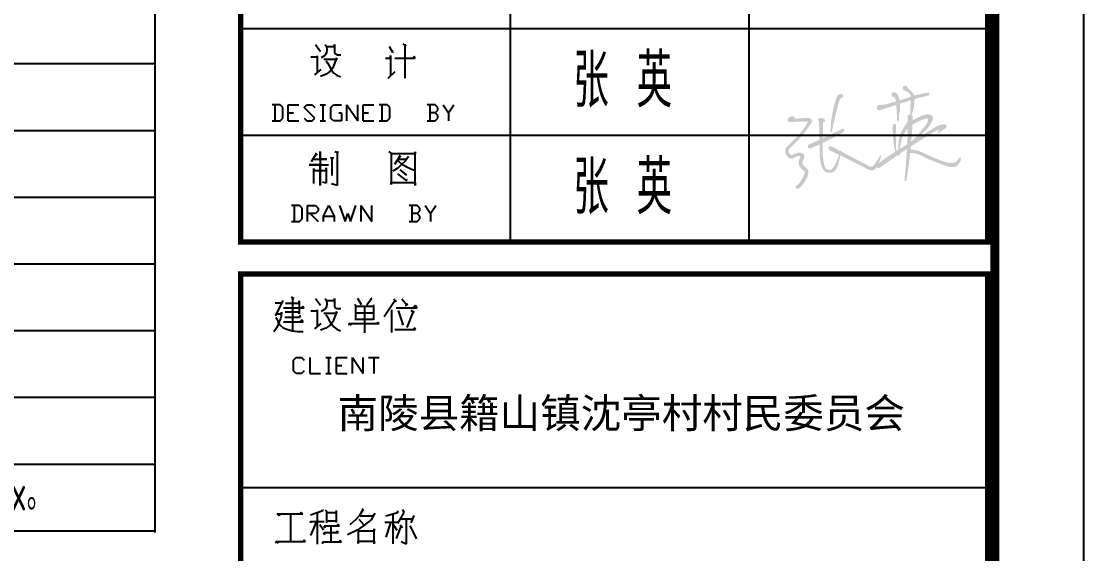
# Model space of a CAD drawing. Extents: x 12152 to 491505, y 111028 to 412681.
# Drawn here: x 74898 to 86846, y 341833 to 347818 of the extents above; entities that cross this region are included whole.
import ezdxf

# ---------------------------------------------------------------- set-up
doc = ezdxf.new("R2010")
doc.units = 0
doc.header["$LTSCALE"] = 1000
doc.header["$MEASUREMENT"] = 0
for name, color, linetype in [('E-说明格栅', 9, 'Continuous'), ('EQUIP-照明', 3, 'Continuous'), ('PUB_TITLE', 4, 'Continuous'), ('TEL_TITLE', 7, 'Continuous')]:
    doc.layers.add(name, color=color, linetype=linetype)
doc.styles.add('TSSD_DIMENSION', font='Tssdeng.shx', dxfattribs={"width": 0.7, "bigfont": 'hztxt.shx'})
doc.styles.add('TSSD_REIN', font='pdatxt.shx', dxfattribs={"width": 0.7, "bigfont": 'tssdchn.shx'})
doc.styles.add('图签2', font='', dxfattribs={"height": 1000})
doc.styles.get('图签2').set_extended_font_data('SimSun')

# ---------------------------------------------------------------- blocks, each defined once
blk = doc.blocks.new('A$C79205BDE')
h = blk.add_hatch(color=256)
h.dxf.hatch_style = 1
h.paths.add_polyline_path([(6436.6, 13363.2, 0.113588), (6511.8, 13479.3, 0.167022), (6506.8, 13501.5, 0.174901), (6487.1, 13517.1, 0.16473), (6439, 13517.1, 0.047316), (6320.6, 13463.9, 0.004067), (6321.1, 13500.1, 0.206229), (6317.7, 13506, 0.016395), (6314.4, 13508.3, 0.034058), (6307.8, 13511.8, 0.100653), (6310.2, 13514.6, 0.073022), (6334.1, 13595.6, -0.003545), (6337.3, 13642, 0.028103), (6340.2, 13663.6, 0.000133), (6356, 13668.8, -0.005539), (6465.9, 13695.4, 0.228999), (6478.1, 13705.2, 0.250698), (6477.4, 13719.4, 0.188219), (6468.5, 13723.5, 0.056554), (6454.3, 13722.2, -0.00275), (6425.5, 13716.3, 0.018128), (6337.3, 13695.4, 0.100593), (6316.7, 13727.7, -0.00367), (6298.5, 13745.4, 0.032774), (6278.7, 13762.3, -0.19644), (6270.7, 13775.6, 0.20821), (6266, 13783.1, 0.154972), (6251.1, 13787.5, 0.438474), (6228.8, 13772.1, 0.150845), (6231.7, 13754, 0.140472), (6237, 13748.1, 0.043204), (6252.8, 13740.1, -0.036758), (6268.3, 13732.5, -0.111805), (6298.6, 13704.2, -0.097582), (6304.1, 13685, -0.005806), (6250.9, 13668.2, -0.009292), (6199.3, 13650.9, 0.007872), (6197.5, 13660.5, 0.113305), (6172.4, 13715.6, 0.153704), (6156.9, 13725.7, 0.046171), (6141.8, 13726.6, 0.185705), (6128.9, 13719.7, 0.324126), (6128.5, 13688.4, 0.207413), (6136.7, 13683.4, -0.010745), (6149.5, 13681.3, -0.1001), (6163.9, 13651.8, -0.001334), (6165, 13640.6, -0.005461), (6134.2, 13632.1, 0.009729), (6078.7, 13616.3, -0.057775), (6039.9, 13609.8, 0.009638), (6023.2, 13608.4, 0.036243), (6012.2, 13607.3, -0.024832), (6004.3, 13606.1, 0.353601), (5985.1, 13586.6, 0.185926), (5991.4, 13565, 0.099528), (5995.8, 13561.1, 0.07116), (6002.9, 13558.3, 0.120925), (6014.4, 13558.3, 0.046601), (6049.4, 13570.5, 0.000993), (6167.8, 13608.1, -0.01624), (6173.9, 13471.6, 0.133031), (6177.9, 13457.4, 0.382828), (6185.1, 13455.2, 0.163063), (6188.8, 13458.6, 0.102311), (6194.2, 13476.9, 0.0417), (6194.2, 13496.8, 0.003163), (6195, 13530.5, -0.138604), (6198.5, 13542.2, 0.127909), (6202.3, 13553.8, 0.012781), (6203.7, 13596.2, 0.018686), (6203, 13619.3, 0.000838), (6302.8, 13651.5, 0.004874), (6298.7, 13535.3, -0.054423), (6296.1, 13515.6, 0.060121), (6282.9, 13516.7, 0.340213), (6277.1, 13511.9, 0.07413), (6275.5, 13490.2, -0.049295), (6274.7, 13458.2, -0.10113), (6271.5, 13448.7, -0.029384), (6252.2, 13419.6, 0.059724), (6199.7, 13316.2, 0.022408), (6188.9, 13248.2, 0.04364), (6187.3, 13187.6, 0.002829), (6172.1, 13178.5, -0.10563), (6168.2, 13188.7, -0.054284), (6165.3, 13211.6, 0.010472), (6164, 13284, -0.027719), (6166.2, 13410.5, 0.125177), (6164.2, 13422, 0.24629), (6154.1, 13429.9, 0.426214), (6134.7, 13415.3, 0.042091), (6150.7, 13200.7, 0.069225), (6159.8, 13170.8, 0.027088), (6020.6, 13073.4, 0.002937), (6000.5, 13057.5, 0.013605), (6008.8, 13075.2, 0.05391), (6019.8, 13104.2, 0.028282), (6023, 13120.1, 0.079456), (6022.8, 13137.7, 0.384342), (6020.6, 13138.4, 0.132058), (6014, 13130.6, -0.03419), (6000, 13105.7, -0.012631), (5954.7, 13040.4, -0.188067), (5940.7, 13031.5, -0.098205), (5921, 13031.5, -0.052905), (5913.7, 13033.7, 0.000554), (5647.3, 13174.5, 0.001876), (5648.1, 13181, 0.22289), (5646.5, 13185.7, 0.314525), (5645.3, 13185.9, 0.337262), (5644.3, 13184.9, -0.068165), (5643.4, 13178.7, -0.000353), (5642.9, 13176.9, 0.000144), (5573.4, 13213.5, 0.094088), (5548.2, 13220.6, 0.171581), (5537.2, 13217.7, 0.131697), (5533, 13212.3, 0.171014), (5532, 13195.9, 0.172168), (5535.9, 13190.5, 0.033369), (5562.5, 13174.4, -0.001368), (5632, 13140.7, -0.023656), (5604.9, 13067.1, -0.088281), (5567.6, 13009.9, -0.185976), (5545.6, 12999.3, -0.166876), (5514.8, 13007.1, -0.106106), (5504.6, 13017.4, -0.083127), (5493, 13044.5, -0.036709), (5479.6, 13126, -0.034197), (5478.8, 13158.9, -0.001041), (5479, 13252.6, 0.010828), (5656.6, 13342.9, 0.059241), (5678.8, 13366, 0.182426), (5680, 13378.1, 0.147909), (5676.8, 13382.3, 0.215297), (5666.3, 13383.9, 0.014903), (5657.5, 13381.2, -0.003106), (5479.3, 13296.9, -0.001557), (5480.5, 13437, -0.134984), (5483.2, 13446.8, -0.183505), (5486.3, 13449.5, -0.060158), (5496, 13452.1, 0.024494), (5498.4, 13452.6, 0.268972), (5501.7, 13455.7, 0.041673), (5501.9, 13456.6, 0.103156), (5500.5, 13466.2, 0.172062), (5495.2, 13473.5, 0.071829), (5465.9, 13486.4, 0.240236), (5436.6, 13477.4, 0.340499), (5436.6, 13463, -0.160519), (5443.3, 13444, -0.008883), (5448.4, 13282.6, -0.001174), (5380.6, 13251.5, -0.014191), (5347.9, 13236.3, 0.374253), (5338.5, 13213.7, 0.280406), (5352.9, 13202.6, 0.067176), (5368.8, 13202.9, 0.078902), (5381.2, 13206.9, 0.004045), (5448.7, 13238.2, -0.003881), (5448.5, 13167.6, 0.070706), (5464.7, 13043.6, 0.116235), (5495.9, 12986.7, 0.163198), (5517.2, 12974.7, 0.054491), (5550.7, 12972, 0.09852), (5568.6, 12976.1, 0.115281), (5594.8, 12995.9, 0.108625), (5624.3, 13053.4, 0.024149), (5641.9, 13135.9, -0.005452), (5917.2, 12997.4, 0.111424), (5929.6, 12994.2, 0.140211), (5963.1, 13002.6, 0.124428), (5974, 13013.2, 0.008914), (5981.2, 13023.9, 0.225466), (6006.4, 13018.1, 0.097171), (6016, 13022.3, -0.002387), (6182.7, 13138.2, 0.183959), (6186.8, 13136.4, 0.173385), (6198.6, 13139.9, 0.236528), (6202.5, 13147.6, -0.003855), (6202.1, 13151.5, -0.000138), (6211.7, 13158.1, -0.001764), (6268.4, 13195.7, -0.010172), (6253.3, 13003.8, -0.004796), (6245.7, 12919.5, 0.049954), (6245.7, 12900.5, 0.266153), (6249.3, 12895.4, 0.073599), (6254.6, 12895.2, 0.300771), (6261.9, 12902.2, 0.009706), (6271.1, 12948.2, 0.010079), (6297.9, 13157.4, -0.14027), (6425.7, 13122.3, 0.043039), (6482.1, 13094.4, 0.004917), (6623.5, 13040.4, 0.088216), (6700.3, 13026.5, 0.15687), (6732.1, 13035.6, 0.120828), (6761.1, 13067.3, 0.031425), (6770.9, 13087.2, 0.122497), (6771.2, 13109.2, 0.015956), (6768.9, 13115, 0.568966), (6760.8, 13116, 0.045256), (6746.6, 13095.6, -0.086949), (6733, 13079.2, -0.178732), (6695, 13065.3, -0.065463), (6628.2, 13074.2, -0.033913), (6556.6, 13098.9, -0.006723), (6472.6, 13135.6, -0.004116), (6421.7, 13159.3, 0.025252), (6391, 13172, 0.026729), (6357.2, 13182, 0.027796), (6321.9, 13187.8, 0.019553), (6301.3, 13189.3, 0.001431), (6304.2, 13219.1, -0.004716), (6457.4, 13316.9, -0.024766), (6552.8, 13370.5, -0.050138), (6567.9, 13374.9, -0.721038), (6570.9, 13371, -0.050914), (6566.4, 13364.6, 0.015301), (6561.4, 13357.4, 0.025074), (6555.5, 13347.4, 0.262491), (6556.5, 13343.3, 0.269524), (6560, 13342.9, 0.028831), (6574, 13351.6, 0.014542), (6619.6, 13382.4, 0.069306), (6638.2, 13400.4, 0.294746), (6639, 13414.2, 0.1702), (6628.2, 13423.5, 0.124768), (6611, 13425.7, 0.07496), (6542.6, 13406.7, -0.001811), (6384.7, 13308.4, -0.029606)])
h.paths.add_polyline_path([(6315.5, 13355.5, 0.007575), (6319.3, 13422.8, -0.044173), (6356.3, 13442.3, -0.088922), (6453.4, 13480, -0.306661), (6462.8, 13476, -0.192241), (6464.9, 13465.3, -0.118541), (6445.3, 13421.8, -0.02654), (6310.9, 13262.9, -0.000033), (6308.1, 13261.2, 0.004521)], flags=16)
h.paths.add_polyline_path([(6270.7, 13238.3, -0.000793), (6201.1, 13196, -0.064292), (6213.5, 13258.9, -0.152928), (6275.6, 13386.4, -0.007831)], flags=16)
h.paths.add_polyline_path([(5629.2, 13630, -0.042642), (5641, 13661.8, -0.174263), (5652.8, 13673.6, 0.046598), (5665.4, 13681.1, 0.061958), (5668.7, 13684.5, 0.295885), (5670.8, 13696.2, 0.232732), (5660.1, 13708.1, 0.188598), (5627.6, 13703.7, 0.161061), (5612.7, 13687.5, 0.049679), (5591.5, 13624.5, 0.060651), (5550.6, 13361.4, 0.24547), (5553.5, 13355.3, 0.288517), (5559.4, 13354.8, 0.214364), (5565.7, 13362.9, -0.017919)], flags=17)
h.paths.add_polyline_path([(5369, 13434.2, -0.027041), (5378.8, 13451, 0.253504), (5379.3, 13462.6, 0.070424), (5370.3, 13475.8, 0.202992), (5351.4, 13484.6, 0.040673), (5228.5, 13478.9, -0.211211), (5220, 13479.8, -0.208059), (5213.6, 13488.5, 0.05412), (5211.1, 13495.7, 0.263616), (5190.5, 13502.8, 0.074526), (5177.3, 13497.8, 0.009916), (5156.4, 13482.8, 0.225119), (5149.3, 13469.5, 0.217925), (5155.3, 13454.7, 0.183504), (5167.9, 13449.4, 0.015942), (5200.1, 13449.4, -0.005035), (5262.7, 13450.8, 0.009335), (5336.3, 13452.7, -0.485237), (5340.1, 13448.3, -0.085519), (5338.4, 13443.6, -0.031448), (5296.7, 13381.5, -0.039104), (5173.3, 13244.3, 0.008928), (5144.1, 13217, 0.067738), (5134.4, 13204.8, 0.128439), (5126.3, 13176.1, 0.099737), (5130.1, 13154.8, 0.035486), (5136.6, 13141.4, 0.09677), (5163, 13110.8, 0.130323), (5173.2, 13106.4, 0.073981), (5196.2, 13106.4, 0.133224), (5207.5, 13111.3, -0.084591), (5236.3, 13127.4, -0.049194), (5250.1, 13130.8, -0.120584), (5264.3, 13129.4, -0.300888), (5268.4, 13124, -0.165157), (5264, 13107.5, 0.132023), (5252.3, 13073.1, 0.15441), (5262.4, 13032.1, 0.082918), (5290.9, 12999.2, 0.023387), (5305.1, 12988.5, -0.205199), (5309.4, 12981.8, -0.11027), (5308.7, 12969.5, -0.06134), (5289, 12922.6, -0.020905), (5260.3, 12877.2, -0.070739), (5243.9, 12859.5, -0.074848), (5230.3, 12851.4, 0.200625), (5227.3, 12848.5, 0.155387), (5226.2, 12835.8, 0.286625), (5238.2, 12823.7, 0.116473), (5246.6, 12823.7, 0.130099), (5261.5, 12831.6, 0.099235), (5334.3, 12932.9, 0.168292), (5341.4, 12994.1, 0.226036), (5317.9, 13024.2, -0.227053), (5288.6, 13061.8, -0.175548), (5290.9, 13079.6, 0.047239), (5304.9, 13114, 0.174791), (5303.6, 13138.5, 0.229333), (5279.9, 13159.2, 0.134988), (5245.1, 13159.2, 0.052223), (5199.4, 13141.3, -0.194501), (5183.7, 13139.9, -0.247659), (5159.1, 13164, -0.148906), (5158.8, 13185.6, -0.141144), (5169.7, 13202.8, 0.066526)])
at = {"layer": 'PUB_TITLE'}
for p, q in [((2550.8, 19325), (2550.8, 12345.4)), ((4787, 19325), (4787, 12345.4)), ((25, 14325), (7025, 14325)), ((725.9, 14173), (771.4, 14110)), ((816.9, 14173), (827.4, 14155.5)), ((827.4, 14155.5), (830.9, 14124)), ((830.9, 14155.5), (904.4, 14155.5)), ((904.4, 14173), (904.4, 14099.5)), ((904.4, 14155.5), (904.4, 14173)), ((1415.4, 14155.5), (1446.9, 14099.5)), ((1544.9, 14183.5), (1572.9, 14159)), ((1562.4, 14173), (1562.4, 13858)), ((1572.9, 14159), (1562.4, 14173)), ((680.4, 14057.5), (739.9, 14057.5)), ((739.9, 14068), (739.9, 13910.5)), ((739.9, 14057.5), (739.9, 14068)), ((813.4, 14071.5), (778.4, 14050.5)), ((827.4, 14096), (813.4, 14071.5)), ((830.9, 14124), (827.4, 14096)), ((904.4, 14099.5), (911.4, 14085.5)), ((925.4, 14050.5), (907.9, 14005)), ((911.4, 14085.5), (925.4, 14078.5)), ((918.4, 14036.5), (925.4, 14050.5)), ((925.4, 14078.5), (963.9, 14078.5)), ((1380.4, 14047), (1429.4, 14047)), ((1429.4, 14071.5), (1429.4, 13879)), ((1429.4, 14047), (1429.4, 14071.5)), ((1453.9, 14110), (1432.9, 14120.5)), ((1446.9, 14099.5), (1453.9, 14110)), ((1467.9, 14047), (1660.4, 14047)), ((1649.9, 14064.5), (1639.4, 14047)), ((1660.4, 14047), (1649.9, 14064.5)), ((802.9, 14036.5), (918.4, 14036.5)), ((823.9, 14022.5), (837.9, 14001.5)), ((837.9, 14001.5), (851.9, 13973.5)), ((851.9, 13973.5), (876.4, 13935)), ((886.9, 13956), (858.9, 13921)), ((907.9, 14005), (886.9, 13956)), ((718.9, 13889.5), (778.4, 13938.5)), ((739.9, 13910.5), (718.9, 13889.5)), ((823.9, 13896.5), (771.4, 13875.5)), ((858.9, 13921), (823.9, 13896.5)), ((876.4, 13935), (897.4, 13907)), ((897.4, 13907), (925.4, 13886)), ((925.4, 13886), (960.4, 13872)), ((1404.9, 13858), (1471.4, 13921)), ((395.5, 13608.5), (320.5, 13608.5)), ((345.5, 13608.5), (345.5, 13458.5)), ((420.5, 13583.5), (395.5, 13608.5)), ((420.5, 13483.5), (420.5, 13583.5)), ((470.5, 13608.5), (570.5, 13608.5)), ((470.5, 13458.5), (470.5, 13608.5)), ((620.5, 13583.5), (645.5, 13608.5)), ((720.5, 13483.5), (620.5, 13583.5)), ((645.5, 13608.5), (695.5, 13608.5)), ((695.5, 13608.5), (720.5, 13583.5)), ((770.5, 13608.5), (820.5, 13608.5)), ((795.5, 13608.5), (795.5, 13458.5)), ((870.5, 13583.5), (895.5, 13608.5)), ((870.5, 13483.5), (870.5, 13583.5)), ((895.5, 13608.5), (970.5, 13608.5)), ((1020.5, 13608.5), (1120.5, 13458.5)), ((1020.5, 13458.5), (1020.5, 13608.5)), ((1120.5, 13458.5), (1120.5, 13608.5)), ((1170.5, 13608.5), (1270.5, 13608.5)), ((1170.5, 13458.5), (1170.5, 13608.5)), ((1395.5, 13608.5), (1320.5, 13608.5)), ((1345.5, 13608.5), (1345.5, 13458.5)), ((1420.5, 13583.5), (1395.5, 13608.5)), ((1420.5, 13483.5), (1420.5, 13583.5)), ((1845.5, 13608.5), (1770.5, 13608.5)), ((1795.5, 13608.5), (1795.5, 13458.5)), ((1870.5, 13583.5), (1845.5, 13608.5)), ((1845.5, 13533.5), (1870.5, 13558.5)), ((1870.5, 13558.5), (1870.5, 13583.5)), ((1920.5, 13608.5), (1970.5, 13533.5)), ((1970.5, 13533.5), (2020.5, 13608.5)), ((320.5, 13458.5), (395.5, 13458.5)), ((395.5, 13458.5), (420.5, 13483.5)), ((470.5, 13533.5), (520.5, 13533.5)), ((470.5, 13458.5), (570.5, 13458.5)), ((620.5, 13483.5), (645.5, 13458.5)), ((645.5, 13458.5), (695.5, 13458.5)), ((695.5, 13458.5), (720.5, 13483.5)), ((770.5, 13458.5), (820.5, 13458.5)), ((895.5, 13458.5), (870.5, 13483.5)), ((970.5, 13458.5), (895.5, 13458.5)), ((945.5, 13533.5), (970.5, 13533.5)), ((970.5, 13533.5), (970.5, 13458.5)), ((1170.5, 13533.5), (1220.5, 13533.5)), ((1170.5, 13458.5), (1270.5, 13458.5)), ((1320.5, 13458.5), (1395.5, 13458.5)), ((1395.5, 13458.5), (1420.5, 13483.5)), ((1770.5, 13458.5), (1845.5, 13458.5)), ((1845.5, 13533.5), (1795.5, 13533.5)), ((1870.5, 13508.5), (1845.5, 13533.5)), ((1845.5, 13458.5), (1870.5, 13483.5)), ((1870.5, 13483.5), (1870.5, 13508.5)), ((1970.5, 13533.5), (1970.5, 13458.5)), ((25, 13325), (7025, 13325)), ((732.9, 13148.5), (683.9, 13075)), ((722.4, 13159), (739.9, 13141.5)), ((739.9, 13141.5), (732.9, 13148.5)), ((767.9, 13173), (767.9, 12854.5)), ((767.9, 13099.5), (767.9, 13173)), ((907.9, 13173), (939.4, 13162.5)), ((928.9, 13166), (928.9, 12854.5)), ((939.4, 13162.5), (928.9, 13166)), ((1411.9, 13173), (1432.9, 13159)), ((1432.9, 13159), (1432.9, 12861.5)), ((1660.4, 13148.5), (1432.9, 13148.5)), ((1660.4, 13169.5), (1660.4, 13148.5)), ((1660.4, 12854.5), (1660.4, 13169.5)), ((666.4, 13047), (848.4, 13047)), ((767.9, 13047), (666.4, 13047)), ((704.9, 13099.5), (830.9, 13099.5)), ((830.9, 13099.5), (767.9, 13099.5)), ((767.9, 12854.5), (767.9, 13047)), ((862.4, 13117), (893.9, 13110)), ((879.9, 13110), (879.9, 12945.5)), ((893.9, 13110), (879.9, 13110)), ((1516.9, 13127.5), (1464.4, 13050.5)), ((1527.4, 13047), (1495.9, 13015.5)), ((1499.4, 13085.5), (1534.4, 13054)), ((1506.4, 13134.5), (1523.9, 13120.5)), ((1506.4, 13099.5), (1576.4, 13099.5)), ((1523.9, 13120.5), (1516.9, 13127.5)), ((1565.9, 13082), (1527.4, 13047)), ((1534.4, 13054), (1579.9, 13029.5)), ((1597.4, 13124), (1565.9, 13082)), ((1576.4, 13099.5), (1597.4, 13124)), ((708.4, 13012), (708.4, 12994.5)), ((708.4, 12872), (708.4, 13012)), ((708.4, 12994.5), (823.9, 12994.5)), ((823.9, 13019), (823.9, 12875.5)), ((823.9, 12994.5), (823.9, 13019)), ((1495.9, 13015.5), (1450.4, 12987.5)), ((1492.4, 12963), (1576.4, 12900)), ((1516.9, 13001.5), (1572.9, 12956)), ((1576.4, 12963), (1565.9, 12945.5)), ((1572.9, 12956), (1576.4, 12963)), ((1579.9, 13029.5), (1618.4, 13008.5)), ((1618.4, 13008.5), (1653.4, 12998)), ((823.9, 12875.5), (792.4, 12886)), ((928.9, 12854.5), (876.4, 12868.5)), ((1432.9, 12882.5), (1660.4, 12882.5)), ((1432.9, 12861.5), (1432.9, 12882.5)), ((1583.4, 12910.5), (1569.4, 12893)), ((1576.4, 12900), (1583.4, 12910.5)), ((1660.4, 12882.5), (1660.4, 12854.5)), ((576.8, 12664.9), (501.8, 12664.9)), ((526.8, 12664.9), (526.8, 12514.9)), ((601.8, 12639.9), (576.8, 12664.9)), ((651.8, 12664.9), (726.8, 12664.9)), ((651.8, 12514.9), (651.8, 12664.9)), ((726.8, 12664.9), (751.8, 12639.9)), ((801.8, 12564.9), (851.8, 12664.9)), ((851.8, 12664.9), (901.8, 12564.9)), ((951.8, 12664.9), (1001.8, 12514.9)), ((1051.8, 12514.9), (1101.8, 12664.9)), ((1151.8, 12664.9), (1251.8, 12514.9)), ((1151.8, 12514.9), (1151.8, 12664.9)), ((1251.8, 12514.9), (1251.8, 12664.9)), ((1676.8, 12664.9), (1601.8, 12664.9)), ((1626.8, 12664.9), (1626.8, 12514.9)), ((1701.8, 12639.9), (1676.8, 12664.9)), ((1751.8, 12664.9), (1801.8, 12589.9)), ((1801.8, 12589.9), (1851.8, 12664.9)), ((601.8, 12539.9), (601.8, 12639.9)), ((726.8, 12589.9), (651.8, 12589.9)), ((676.8, 12589.9), (751.8, 12514.9)), ((751.8, 12614.9), (726.8, 12589.9)), ((751.8, 12639.9), (751.8, 12614.9)), ((801.8, 12564.9), (901.8, 12564.9)), ((801.8, 12514.9), (801.8, 12564.9)), ((901.8, 12564.9), (901.8, 12514.9)), ((1001.8, 12514.9), (1026.8, 12589.9)), ((1026.8, 12589.9), (1051.8, 12514.9)), ((1676.8, 12589.9), (1626.8, 12589.9)), ((1676.8, 12589.9), (1701.8, 12614.9)), ((1701.8, 12564.9), (1676.8, 12589.9)), ((1701.8, 12614.9), (1701.8, 12639.9)), ((1701.8, 12539.9), (1701.8, 12564.9)), ((1801.8, 12589.9), (1801.8, 12514.9)), ((501.8, 12514.9), (576.8, 12514.9)), ((576.8, 12514.9), (601.8, 12539.9)), ((1601.8, 12514.9), (1676.8, 12514.9)), ((1676.8, 12514.9), (1701.8, 12539.9)), ((347.7, 11755.8), (400.2, 11755.8)), ((417.7, 11776.8), (351.2, 11636.8)), ((445.7, 11752.3), (571.7, 11752.3)), ((498.2, 11811.8), (522.7, 11794.3)), ((508.7, 11801.3), (508.7, 11496.8)), ((522.7, 11794.3), (508.7, 11801.3)), ((571.7, 11773.3), (571.7, 11650.8)), ((571.7, 11752.3), (571.7, 11773.3)), ((725.7, 11794.3), (771.2, 11731.3)), ((816.7, 11794.3), (827.2, 11776.8)), ((827.2, 11776.8), (830.7, 11745.3)), ((830.7, 11776.8), (904.2, 11776.8)), ((904.2, 11794.3), (904.2, 11720.8)), ((904.2, 11776.8), (904.2, 11794.3)), ((1117.7, 11797.8), (1152.7, 11738.3)), ((1250.7, 11790.8), (1205.2, 11731.3)), ((1243.7, 11801.3), (1250.7, 11790.8)), ((1467.7, 11773.3), (1369.7, 11622.8)), ((1457.2, 11790.8), (1481.7, 11766.3)), ((1481.7, 11766.3), (1467.7, 11773.3)), ((1534.2, 11790.8), (1579.7, 11734.8)), ((351.2, 11636.8), (365.2, 11650.8)), ((365.2, 11650.8), (407.2, 11650.8)), ((407.2, 11668.3), (403.7, 11629.8)), ((407.2, 11650.8), (407.2, 11668.3)), ((424.7, 11706.8), (620.7, 11706.8)), ((571.7, 11668.3), (442.2, 11668.3)), ((571.7, 11650.8), (571.7, 11668.3)), ((606.7, 11720.8), (596.2, 11706.8)), ((620.7, 11706.8), (606.7, 11720.8)), ((680.2, 11678.8), (739.7, 11678.8)), ((739.7, 11689.3), (739.7, 11531.8)), ((739.7, 11678.8), (739.7, 11689.3)), ((813.2, 11692.8), (778.2, 11671.8)), ((802.7, 11657.8), (918.2, 11657.8)), ((827.2, 11717.3), (813.2, 11692.8)), ((830.7, 11745.3), (827.2, 11717.3)), ((904.2, 11720.8), (911.2, 11706.8)), ((925.2, 11671.8), (907.7, 11626.3)), ((911.2, 11706.8), (925.2, 11699.8)), ((918.2, 11657.8), (925.2, 11671.8)), ((925.2, 11699.8), (963.7, 11699.8)), ((1089.7, 11741.8), (1100.2, 11731.3)), ((1100.2, 11731.3), (1100.2, 11591.3)), ((1103.7, 11661.3), (1268.2, 11661.3)), ((1107.2, 11724.3), (1268.2, 11724.3)), ((1184.2, 11720.8), (1184.2, 11472.3)), ((1268.2, 11734.8), (1268.2, 11594.8)), ((1436.2, 11689.3), (1436.2, 11475.8)), ((1481.7, 11706.8), (1677.7, 11706.8)), ((1499.2, 11682.3), (1544.7, 11552.8)), ((1586.7, 11745.3), (1565.7, 11724.3)), ((1579.7, 11734.8), (1586.7, 11745.3)), ((1639.2, 11671.8), (1579.7, 11524.8)), ((1618.2, 11685.8), (1649.7, 11668.3)), ((1649.7, 11668.3), (1639.2, 11671.8)), ((1660.2, 11727.8), (1642.7, 11713.8)), ((1677.7, 11706.8), (1660.2, 11727.8)), ((354.7, 11615.8), (368.7, 11594.8)), ((375.7, 11552.8), (361.7, 11524.8)), ((368.7, 11594.8), (375.7, 11570.3)), ((386.2, 11580.8), (375.7, 11552.8)), ((375.7, 11570.3), (393.2, 11545.8)), ((396.7, 11605.3), (386.2, 11580.8)), ((403.7, 11629.8), (396.7, 11605.3)), ((424.7, 11577.3), (610.2, 11577.3)), ((438.7, 11619.3), (582.2, 11619.3)), ((578.7, 11633.3), (568.2, 11622.8)), ((585.7, 11622.8), (578.7, 11636.8)), ((582.2, 11636.8), (578.7, 11633.3)), ((599.7, 11594.8), (578.7, 11577.3)), ((582.2, 11619.3), (582.2, 11636.8)), ((610.2, 11577.3), (599.7, 11594.8)), ((718.7, 11510.8), (778.2, 11559.8)), ((823.7, 11643.8), (837.7, 11622.8)), ((837.7, 11622.8), (851.7, 11594.8)), ((851.7, 11594.8), (876.2, 11556.3)), ((886.7, 11577.3), (858.7, 11542.3)), ((876.2, 11556.3), (897.2, 11528.3)), ((907.7, 11626.3), (886.7, 11577.3)), ((1037.2, 11559.8), (1320.7, 11559.8)), ((1047.7, 11545.8), (1037.2, 11559.8)), ((1061.7, 11556.3), (1047.7, 11545.8)), ((1100.2, 11601.8), (1268.2, 11601.8)), ((1310.2, 11570.3), (1296.2, 11559.8)), ((1320.7, 11559.8), (1310.2, 11570.3)), ((1544.7, 11563.3), (1537.7, 11545.8)), ((1544.7, 11552.8), (1544.7, 11563.3)), ((361.7, 11524.8), (333.7, 11482.8)), ((393.2, 11545.8), (421.2, 11521.3)), ((421.2, 11521.3), (456.2, 11507.3)), ((456.2, 11507.3), (505.2, 11493.3)), ((505.2, 11493.3), (557.7, 11486.3)), ((557.7, 11486.3), (610.2, 11486.3)), ((739.7, 11531.8), (718.7, 11510.8)), ((823.7, 11517.8), (771.2, 11496.8)), ((858.7, 11542.3), (823.7, 11517.8)), ((897.2, 11528.3), (925.2, 11507.3)), ((925.2, 11507.3), (960.2, 11493.3)), ((1467.7, 11503.8), (1663.7, 11503.8)), ((1660.2, 11517.8), (1642.7, 11507.3)), ((1663.7, 11503.8), (1660.2, 11517.8)), ((520.7, 11218.3), (545.7, 11243.3)), ((520.7, 11118.3), (520.7, 11218.3)), ((545.7, 11243.3), (595.7, 11243.3)), ((595.7, 11243.3), (620.7, 11218.3)), ((670.7, 11243.3), (670.7, 11093.3)), ((820.7, 11243.3), (870.7, 11243.3)), ((845.7, 11243.3), (845.7, 11093.3)), ((920.7, 11243.3), (1020.7, 11243.3)), ((920.7, 11093.3), (920.7, 11243.3)), ((920.7, 11168.3), (970.7, 11168.3)), ((1070.7, 11243.3), (1170.7, 11093.3)), ((1070.7, 11093.3), (1070.7, 11243.3)), ((1170.7, 11093.3), (1170.7, 11243.3)), ((1220.7, 11243.3), (1320.7, 11243.3)), ((1270.7, 11243.3), (1270.7, 11093.3)), ((545.7, 11093.3), (520.7, 11118.3)), ((595.7, 11093.3), (545.7, 11093.3)), ((620.7, 11118.3), (595.7, 11093.3)), ((670.7, 11093.3), (770.7, 11093.3)), ((820.7, 11093.3), (870.7, 11093.3)), ((920.7, 11093.3), (1020.7, 11093.3)), ((25, 10025), (7025, 10025)), ((367.1, 9777.5), (605.1, 9777.5)), ((384.6, 9760), (367.1, 9777.5)), ((398.6, 9777.5), (384.6, 9760)), ((489.6, 9777.5), (489.6, 9518.5)), ((489.6, 9774), (489.6, 9518.5)), ((591.1, 9791.5), (577.1, 9774)), ((605.1, 9777.5), (591.1, 9791.5)), ((794.1, 9805.5), (678.6, 9767)), ((741.6, 9788), (741.6, 9494)), ((787.1, 9819.5), (794.1, 9805.5)), ((815.1, 9816), (829.1, 9802)), ((829.1, 9802), (829.1, 9693.5)), ((829.1, 9791.5), (923.6, 9791.5)), ((920.1, 9809), (920.1, 9697)), ((1137.1, 9763.5), (1102.1, 9725)), ((1168.6, 9816), (1137.1, 9763.5)), ((1144.1, 9760), (1263.1, 9760)), ((1161.6, 9826.5), (1175.6, 9809)), ((1175.6, 9809), (1168.6, 9816)), ((1280.6, 9784.5), (1245.6, 9721.5)), ((1263.1, 9760), (1280.6, 9784.5)), ((1494.1, 9788), (1385.6, 9756.5)), ((1448.6, 9774), (1448.6, 9497.5)), ((1494.1, 9805.5), (1494.1, 9788)), ((1553.6, 9791.5), (1494.1, 9686.5)), ((1539.6, 9819.5), (1553.6, 9791.5)), ((1648.1, 9763.5), (1620.1, 9693.5)), ((678.6, 9707.5), (808.1, 9707.5)), ((682.1, 9690), (678.6, 9707.5)), ((731.1, 9700.5), (678.6, 9574.5)), ((766.1, 9679.5), (801.1, 9627)), ((808.1, 9665.5), (951.6, 9665.5)), ((815.1, 9644.5), (808.1, 9665.5)), ((832.6, 9711), (923.6, 9711)), ((867.6, 9662), (867.6, 9515)), ((937.6, 9679.5), (920.1, 9662)), ((951.6, 9665.5), (937.6, 9679.5)), ((1102.1, 9725), (1046.1, 9676)), ((1179.1, 9669), (1116.1, 9623.5)), ((1130.1, 9728.5), (1179.1, 9676)), ((1245.6, 9721.5), (1179.1, 9669)), ((1375.1, 9700.5), (1494.1, 9700.5)), ((1427.6, 9693.5), (1385.6, 9560.5)), ((1455.6, 9676), (1487.1, 9623.5)), ((1529.1, 9669), (1480.1, 9546.5)), ((1515.1, 9732), (1637.6, 9732)), ((1518.6, 9676), (1539.6, 9651.5)), ((1574.6, 9732), (1574.6, 9494)), ((1609.6, 9665.5), (1672.6, 9543)), ((804.6, 9602.5), (941.1, 9602.5)), ((811.6, 9581.5), (804.6, 9602.5)), ((927.1, 9616.5), (913.1, 9599)), ((941.1, 9602.5), (927.1, 9616.5)), ((1116.1, 9623.5), (1025.1, 9581.5)), ((1119.6, 9634), (1126.6, 9627)), ((1126.6, 9627), (1126.6, 9501)), ((1273.6, 9616.5), (1133.6, 9616.5)), ((1273.6, 9637.5), (1273.6, 9616.5)), ((1273.6, 9497.5), (1273.6, 9637.5)), ((353.1, 9518.5), (633.1, 9518.5)), ((363.6, 9504.5), (353.1, 9518.5)), ((381.1, 9515), (363.6, 9504.5)), ((619.1, 9532.5), (605.1, 9518.5)), ((633.1, 9518.5), (619.1, 9532.5)), ((790.6, 9515), (969.1, 9515)), ((797.6, 9497.5), (790.6, 9515)), ((955.1, 9529), (941.1, 9511.5)), ((969.1, 9515), (955.1, 9529)), ((1126.6, 9522), (1273.6, 9522)), ((1126.6, 9501), (1126.6, 9522)), ((1273.6, 9522), (1273.6, 9497.5)), ((1574.6, 9494), (1529.1, 9515))]:
    blk.add_line(p, q, dxfattribs=at)
at = {"layer": 'PUB_TITLE', "const_width": 50}
for points in [[(25, 19325), (7025, 19325), (7025, 12325), (25, 12325)], [(25, 25), (25, 12025), (7025, 12025), (7025, 25)]]:
    blk.add_lwpolyline(points, close=True, dxfattribs=at)
at = {"layer": 'PUB_TITLE', "style": 'TSSD_REIN', "width": 0.7}
for p in [(3141.8, 13586), (3141.8, 12586)]:
    blk.add_text('张  英', height=500, dxfattribs=at).set_placement(p)
at = {"layer": 'PUB_TITLE', "color": 6, "style": '图签2'}
blk.add_text('南陵县籍山镇沈亭村村民委员会', height=278.444, dxfattribs=at).set_placement((931.5, 10582))

msp = doc.modelspace()

# ---------------------------------------------------------------- linework, layer by layer
at = {"color": 7}
msp.add_line((85845.9, 330534.9), (85845.9, 359655.2), dxfattribs=at)
msp.add_lwpolyline([(76401, 370587.9), (76401, 342072.6)])
at = {"layer": 'E-说明格栅', "color": 9}
for p, q in [((51871.3, 347341.3), (76402.9, 347341.3)), ((51871.3, 346591.3), (76402.9, 346591.3)), ((51871.3, 345841.3), (76402.9, 345841.3)), ((51871.3, 345091.3), (76402.9, 345091.3)), ((51871.3, 344341.3), (76402.9, 344341.3)), ((51871.3, 343591.3), (76402.9, 343591.3)), ((51871.3, 342841.3), (76402.9, 342841.3)), ((51871.3, 342091.3), (76402.9, 342091.3))]:
    msp.add_line(p, q, dxfattribs=at)
at = {"layer": 'TEL_TITLE'}
msp.add_lwpolyline([(12545.9, 329534.9), (86845.9, 329534.9), (86845.9, 371534.9), (12545.9, 371534.9)], close=True, dxfattribs=at)
at = {"layer": 'TEL_TITLE', "const_width": 100}
msp.add_lwpolyline([(15045.9, 330534.9), (85845.9, 330534.9), (85845.9, 370534.9), (15045.9, 370534.9)], close=True, dxfattribs=at)

# ---------------------------------------------------------------- block references
at = {"xscale": 1.199999999953434, "yscale": 1.199999999953434, "zscale": 1.199999999953434}
msp.add_blockref('A$C79205BDE', (77336.5, 330547.9), dxfattribs=at)

# ---------------------------------------------------------------- texts
at = {"layer": 'EQUIP-照明', "color": 0, "style": 'TSSD_DIMENSION', "width": 0.7}
msp.add_text('    3. 对于楼梯间、前室或合用前室、避难走道，不应低于 5.0lx；对于人员密集场所、老年人照料设施、病房楼或手术部内的楼梯间、前室或合用前室、避难走道，不应低于10.0lx。', height=400, dxfattribs=at).set_placement((52186.1, 342318.1))

doc.saveas('drawing.dxf')
